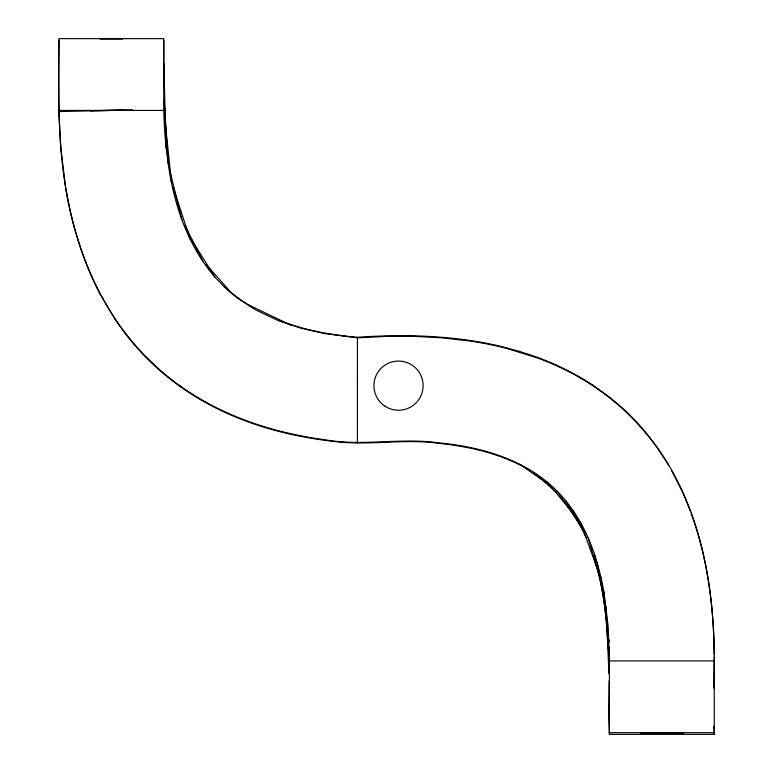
<?xml version="1.0" encoding="UTF-8"?>
<svg xmlns="http://www.w3.org/2000/svg" width="773" height="773" viewBox="0 0 773 773"><rect width="100%" height="100%" fill="white"/><g stroke="black" fill="none" stroke-linecap="round" stroke-linejoin="round"><path stroke-width="1.16" d="M163.731 81.696L163.75 40.322M713.875 688.096L714.242 657.263M609.134 680.858L608.67 713.846L609.395 734.35L714.252 734.35L714.252 660.915C714.213 610.902 708.348 560.29 691.11 513.088M640.508 733.239L683.139 733.239L640.508 733.239L659.775 733.036M187.791 391.756C224.18 415.855 266.163 430.484 308.987 437.866C317.867 439.412 326.805 440.649 335.762 441.644C370.586 445.828 405.767 438.262 440.668 443.567A310.427 310.427 0 0 1 458.833 445.992L471.482 448.379M279.942 320.727C295.102 326.573 310.91 330.612 326.902 333.405C337.018 335.163 347.212 336.429 357.445 337.27C395.022 334.661 432.928 334.989 470.245 340.516A374.576 374.576 0 0 1 500.865 346.372L519.224 351.29L537.245 357.271M65.357 185.249L60.748 147.363L58.912 111.534L123.342 110.162M96.731 110.616L126.318 110.22M96.354 110.539L90.045 110.645L132.637 110.191L126.685 110.297M100.094 39.037L122.578 39.037M58.912 110.423L163.75 110.423L163.75 38.65L58.912 38.65L58.912 111.534M180.148 385.949C208.43 406.096 240.616 420.454 274.077 429.556C290.793 434.097 307.828 437.47 324.998 439.779C362.102 446.436 399.689 437.692 436.987 442.649A314.244 314.244 0 0 1 458.833 445.432C492.217 450.814 525.611 462.689 551.168 485.521A131.893 131.893 0 0 1 556.975 491.048L561.246 495.561A150.793 150.793 0 0 1 580.32 522.162C591.258 541.429 598.031 562.792 602.457 584.417A307.036 307.036 0 0 1 604.177 593.645L608.196 626.951L609.395 660.915L714.252 660.915M609.395 732.678L714.252 732.678M660.799 733.036L683.11 733.229M472.622 448.62L481.724 450.785M506.296 348.275L537.989 358.112A276.792 276.792 0 0 1 575.073 375.002C597.384 387.312 617.985 402.839 635.454 421.42A250.181 250.181 0 0 1 668.655 465.462M482.854 451.094L490.72 453.326M224.228 286.812A150.745 150.745 0 0 0 238.055 298.455L255.795 309.954L278.367 320.669L301.267 328.283L324.467 333.53L357.445 337.83L385.659 336.439L413.932 336.371L442.166 337.84L470.245 341.067A368.46 368.46 0 0 1 506.296 348.246M278.57 320.196L279.256 320.457M247.949 304.581L290.513 325.056M251.109 306.668L243.176 301.547M593.316 385.485L610.042 397.583L621.705 407.419A244.026 244.026 0 0 1 657.726 448.156C699.874 507.784 713.556 582.427 714.223 654.171M519.601 464.254L547.216 483.357M238.055 297.905L242.307 300.968M159.18 369.881L159.412 370.083A260.115 260.115 0 0 0 187.684 391.679M533.776 472.351L556.608 492.594M224.228 286.812L214.923 277.082A159.856 159.856 0 0 1 202.826 261.245C187.742 238.857 178.148 213.155 172.389 186.892A333.424 333.424 0 0 1 168.06 162.871L166.185 147.991A457.539 457.539 0 0 1 163.76 109.302M205.985 264.26L228.963 290.117M546.965 481.927L573.46 513.639M556.975 491.048L579.992 524.538M115.032 319.201L100.19 294.184M191.289 239.388L214.923 277.082M565.314 500.266L585.673 535.225M671.747 470.834L682.917 492.961L690.569 511.62M184.969 225.339L202.816 261.255M572.832 510.18L586.417 537.805M580.339 522.152L598.882 572.996M173.403 188.071L190.119 239.137M588.137 537.786L600.911 582.117M75.957 233.398C57.318 170.852 58.062 104.915 58.912 40.322M169.596 169.76L181.819 219.551M594.408 554.106L602.592 591.297M597.075 562.56L604.873 606.312M605.288 608.68L605.713 611.047M600.863 577.083L606.351 620.854M606.65 623.222L607.24 627.956M608.728 639.783L609.027 642.15L608.911 639.735M165.007 120.714L171.548 182.959M603.858 591.789L609.298 660.268L609.192 646.982M164.224 100.819L168.05 162.881M713.894 726.253L714.252 734.35M606.129 606.67L608.911 673.737M163.75 63.318L166.185 147.991M609.395 660.915L609.395 734.35M357.445 337.27L357.368 443.528M537.216 357.339A271.188 271.188 0 0 1 593.355 385.427M490.691 453.432A174.775 174.775 0 0 1 521.302 465.646M524.722 467.443A174.775 174.775 0 0 1 528.906 469.781M159.161 369.9A257.689 257.689 0 0 1 115.051 319.181M100.094 294.242A322.36 322.36 0 0 1 76.054 233.369M237.978 297.837A148.909 148.909 0 0 1 225.822 287.74M180.148 385.949A258.945 258.945 0 0 1 159.18 369.33L144.764 355.57A257.94 257.94 0 0 1 125.468 333.221C99.901 299.963 82.692 260.82 72.556 220.257A417.005 417.005 0 0 1 65.831 187.994M384.741 406.028A24.591 24.591 0 0 0 423.053 387.418A24.591 24.591 0 0 0 387.775 363.542A24.591 24.591 0 0 0 384.741 406.028"/></g></svg>
